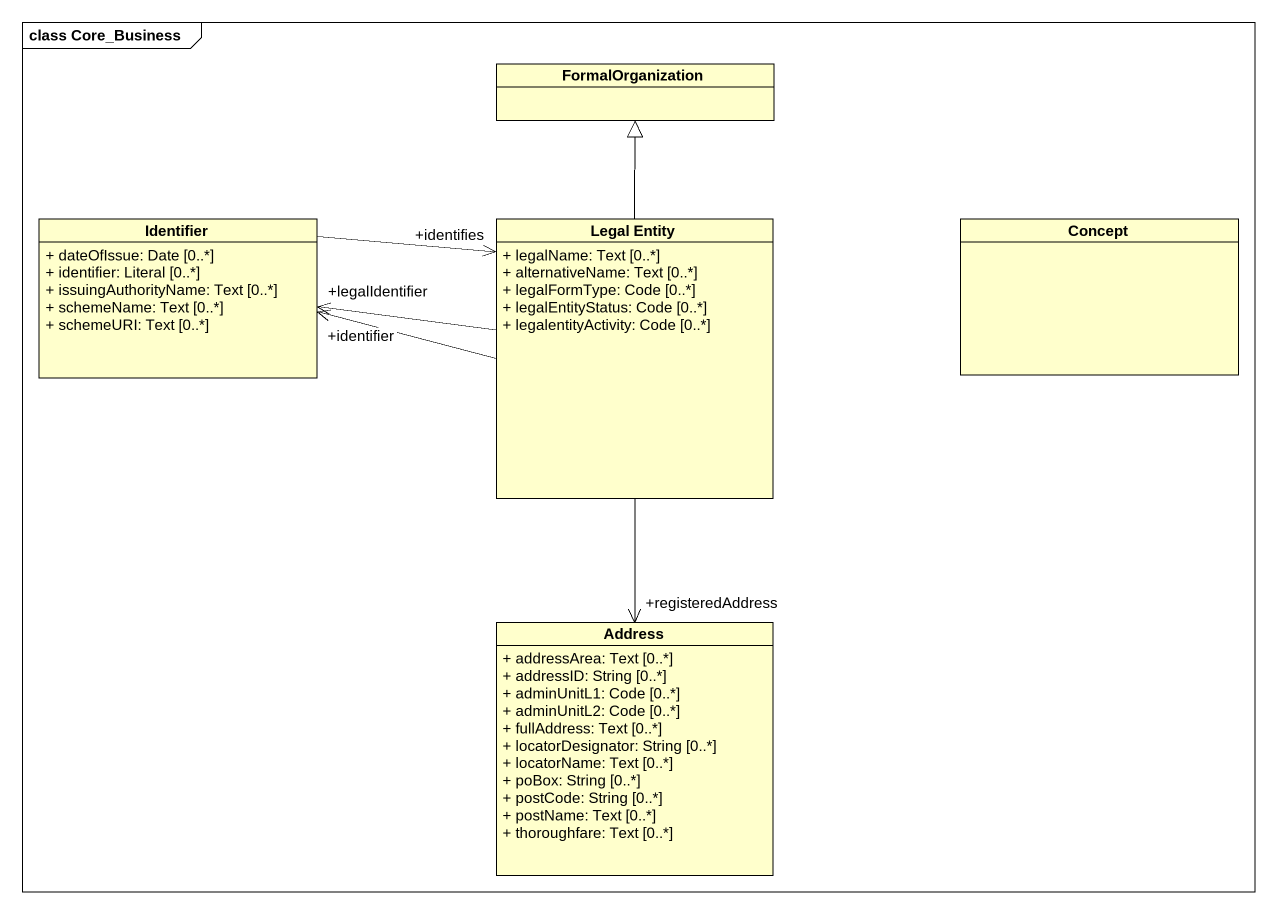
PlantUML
@startuml
mainframe class Core_Business
hide circle
hide empty members
skinparam classAttributeIconSize 0
class FormalOrganization
class Identifier {
  + dateOfIssue: Date [0..*]
  + identifier: Literal [0..*]
  + issuingAuthorityName: Text [0..*]
  + schemeName: Text [0..*]
  + schemeURI: Text [0..*]
}
class "Legal Entity" as Legal_Entity {
  + legalName: Text [0..*]
  + alternativeName: Text [0..*]
  + legalFormType: Code [0..*]
  + legalEntityStatus: Code [0..*]
  + legalentityActivity: Code [0..*]
}
class Concept
class Address {
  + addressArea: Text [0..*]
  + addressID: String [0..*]
  + adminUnitL1: Code [0..*]
  + adminUnitL2: Code [0..*]
  + fullAddress: Text [0..*]
  + locatorDesignator: String [0..*]
  + locatorName: Text [0..*]
  + poBox: String [0..*]
  + postCode: String [0..*]
  + postName: Text [0..*]
  + thoroughfare: Text [0..*]
}
Identifier -right-> "+identifies" Legal_Entity
Legal_Entity -up-|> FormalOrganization
Legal_Entity -left-> "+legalIdentifier" Identifier
Legal_Entity -left-> "+identifier" Identifier
Legal_Entity --> "+registeredAddress" Address
@enduml
